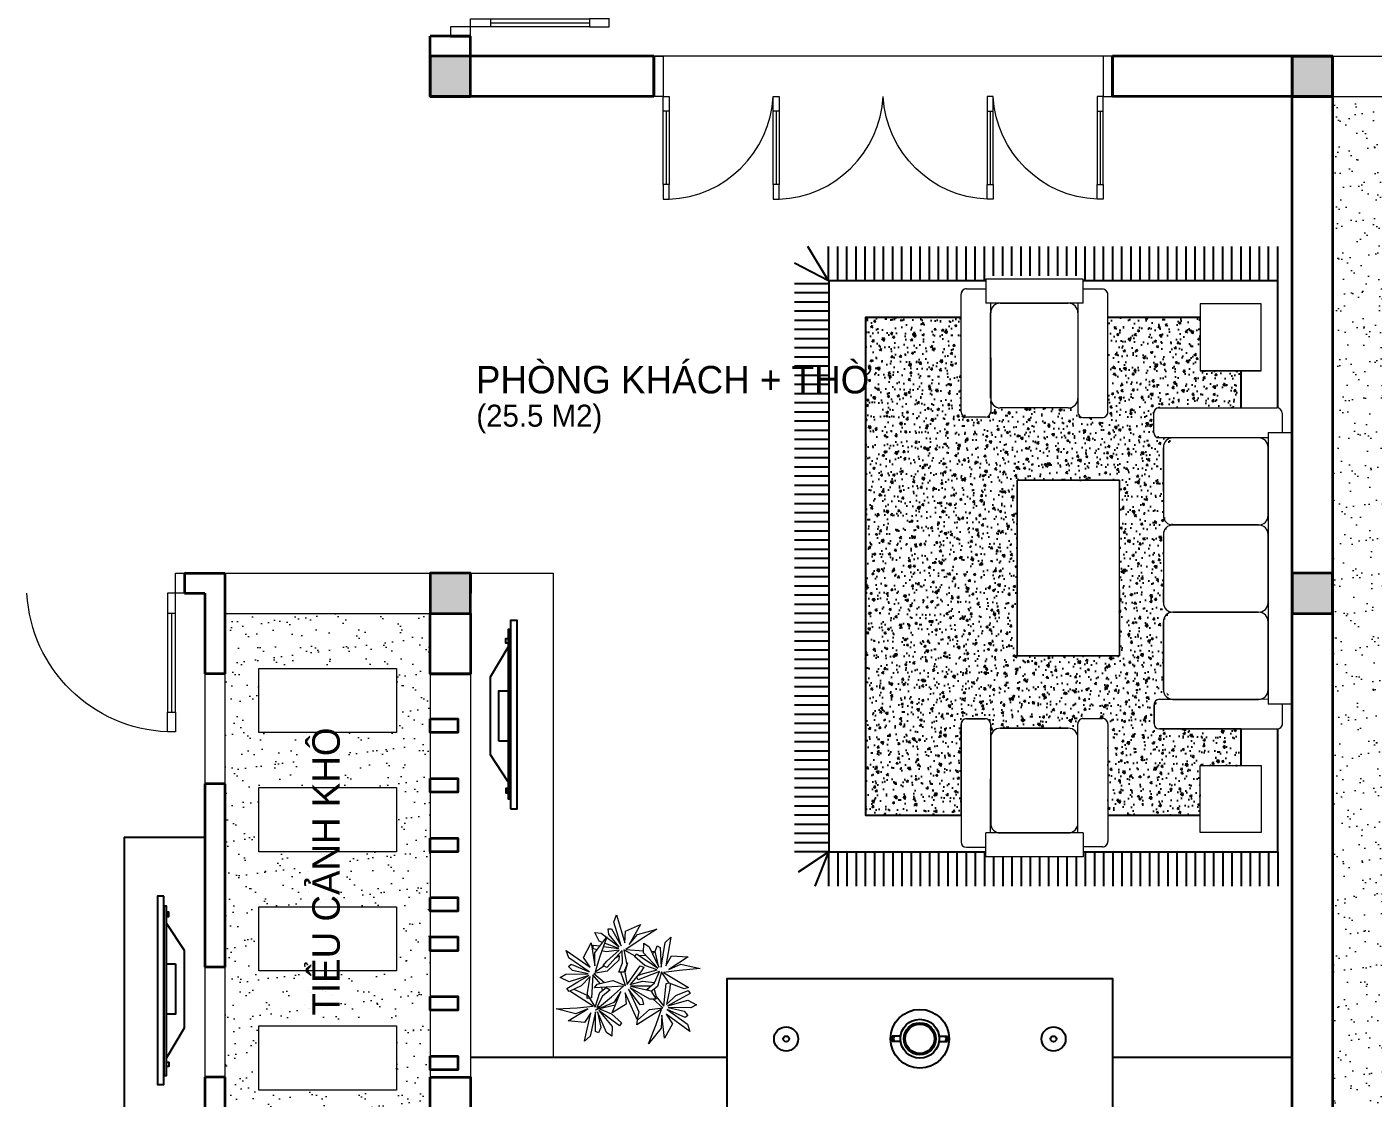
# Model space of a CAD drawing. Header units: millimetres. Extents: x -529782 to -142003, y -492574 to -273331.
# Drawn here: x -434588 to -427246, y -291891 to -286048 of the extents above; entities that cross this region are included whole.
import ezdxf

# ---------------------------------------------------------------- set-up
doc = ezdxf.new("R2010")
doc.units = ezdxf.units.MM
doc.header["$LTSCALE"] = 500
doc.header["$MEASUREMENT"] = 0
doc.layers.get('0').update_dxf_attribs({"linetype": 'CONTINUOUS', "lineweight": 13})
for name, color, linetype, lineweight in [('1.cat 30', 30, 'CONTINUOUS', 35), ('1.cot', 2, 'CONTINUOUS', 35), ('4.dim 08', 8, 'CONTINUOUS', 13), ('9.text \xad white', 7, 'CONTINUOUS', 15), ('CA.dim 08', 251, 'CONTINUOUS', 13), ('CA.thay 145', 145, 'CONTINUOUS', 18), ('garden1', 88, 'CONTINUOUS', 9), ('noithat', 15, 'CONTINUOUS', 9)]:
    doc.layers.add(name, color=color, linetype=linetype, lineweight=lineweight)
doc.layers.add('NTHT', color=5, linetype='CONTINUOUS')
doc.layers.add('THAY', color=7, linetype='CONTINUOUS')
doc.styles.add('CA.JSC1', font='')
doc.styles.get('CA.JSC1').set_extended_font_data('.VnAvantH')
pattern_1 = [(140, (419819.63, -1261942.78), (9.41282, 107.5890274), [11.25, -123.75]), (85, (419819.63, -1261942.78), (-112.82882, -20.8127), [9, -99]), (190.4514, (419820.42, -1261933.81), (-103.415931, 86.776407), [9.5610285, -105.171317]), (136.1842, (419789.63, -1261942.78), (24.827852, 160.086157), [16.875, -185.625]), (186.6356, (419791.7, -1261929.44), (-146.11768, 140.199406), [14.341543, -157.75695]), (81.1842, (419789.63, -1261942.78), (-146.11779, 140.199292), [13.5, -148.5]), (111, (419797.13, -1261927.78), (60.3928336, 89.536058), [11.25, -123.75]), (56, (419797.13, -1261927.78), (-108.772507, 36.4973), [9, -99]), (161.4514, (419802.16, -1261920.32), (-48.3795745, 126.033394), [9.5610285, -105.171317]), (127.5, (419819.63, -1261942.777), (-49.9340781, 1.8239783), [0, -97.8, 0, -100.5, 0, -99.375]), (97.5, (419819.63, -1261942.777), (-59.1617568, 39.4604306), [0, -57.3, 0, -95.55, 0, -37.875]), (57.5, (419819.63, -1261976.227), (3.3832308, 80.0733654), [0, -37.5, 0, -117, 0, -155.25]), (47.5, (419819.63, -1261991.23), (-15.0157473, 87.4779254), [0, -48.75, 0, -77.7, 0, -110.25])]

# ---------------------------------------------------------------- blocks, each defined once
blk = doc.blocks.new('A$C1A9D127A')
at = {"layer": 'noithat', "color": 135, "linetype": 'Continuous'}
for p, q in [((50, 110), (0, 110)), ((0, 110), (0, 0)), ((50, 0), (50, 110)), ((0, 0), (50, 0))]:
    blk.add_line(p, q, dxfattribs=at)
blk = doc.blocks.new('A$C2BDB356E')
at = {"layer": 'noithat', "color": 135, "linetype": 'Continuous'}
for p, q in [((0, 600), (0, 700)), ((0, 700), (40, 700)), ((40, 700), (40, 600)), ((40, 600), (0, 600)), ((0, 100), (0, 0)), ((40, 100), (0, 100)), ((40, 0), (40, 100)), ((0, 0), (40, 0))]:
    blk.add_line(p, q, dxfattribs=at)
at = {"layer": 'noithat', "color": 8, "linetype": 'Continuous'}
for p, q in [((0, 100), (0, 600)), ((20, 600), (20, 100)), ((40, 600), (40, 100))]:
    blk.add_line(p, q, dxfattribs=at)
at = {"layer": 'noithat', "color": 1, "linetype": 'Continuous'}
blk.add_arc((10.2, 740.3), 740.9, 272.30607, 356.88123, dxfattribs=at)
blk = doc.blocks.new('A$C7AD85E43')
at = {"layer": 'noithat'}
for p, q in [((1151.9, 3451), (1270.1, 3451)), ((1270.1, 3510.9), (1860.7, 3510.9)), ((1270.1, 3365.8), (1270.1, 3510.9)), ((1860.7, 3510.9), (1860.7, 3365.8)), ((1979.1, 3453), (1860.9, 3453)), ((188.3, 2955.2), (188.3, 3362.5)), ((188.3, 3362.5), (558.5, 3362.5)), ((558.5, 3362.5), (558.5, 2955.2)), ((1119.5, 2702.8), (1119.5, 3418.6)), ((1270.1, 3365.8), (1860.7, 3365.8)), ((1301.6, 3365.8), (1301.6, 2702.8)), ((1773.2, 3365.8), (1359.9, 3365.8)), ((1831.9, 3365.7), (1831.5, 2704.9)), ((2011.5, 2704.9), (2011.5, 3420.6)), ((1301.6, 3307.4), (1301.6, 2787.2)), ((1831.5, 2787.2), (1831.5, 3307.4)), ((558.5, 2955.2), (188.3, 2955.2)), ((57.9, 2701.2), (57.9, 2583)), ((806.1, 2733.6), (90.4, 2733.6)), ((838.5, 2584.8), (838.5, 2701.2)), ((1359.9, 2728.8), (1773.2, 2728.8)), ((1270.9, 2670.4), (1151.9, 2670.4)), ((1862.7, 2672.4), (1979.1, 2672.5)), ((0, 2582.8), (145.1, 2582.8)), ((0, 932.4), (0, 2582.8)), ((145.1, 932.4), (145.1, 2582.8)), ((145.2, 2554), (806.1, 2553.6)), ((723.8, 2553.6), (203.5, 2553.6)), ((145.2, 2495.3), (145.2, 2082)), ((782.1, 2082), (782.1, 2495.3)), ((1671.3, 2288.8), (1049.1, 2288.8)), ((1049.1, 2288.8), (1049.1, 1222.1)), ((1671.3, 1222.1), (1671.3, 2288.8)), ((145.2, 1965.4), (145.2, 1552.1)), ((203.5, 2023.7), (723.8, 2023.7)), ((723.8, 2023.7), (203.5, 2023.7)), ((782.1, 1552.1), (782.1, 1965.4)), ((723.8, 1493.8), (203.5, 1493.8)), ((203.5, 1493.8), (723.8, 1493.8)), ((145.2, 1435.5), (145.2, 1022.2)), ((782.1, 1022.2), (782.1, 1435.5)), ((1049.1, 1222.1), (1671.3, 1222.1)), ((145.1, 932.4), (0, 932.4)), ((60, 814.1), (60, 932.4)), ((145.1, 963.9), (808.1, 963.9)), ((203.5, 963.9), (723.8, 963.9)), ((840.5, 933.2), (840.5, 814.1)), ((1270.9, 840.5), (1151.9, 840.5)), ((1862.7, 838.5), (1979.1, 838.5)), ((808.1, 781.7), (92.4, 781.7)), ((1119.5, 808.1), (1119.5, 92.4)), ((1301.6, 145.1), (1301.6, 808.1)), ((1359.9, 782.1), (1773.2, 782.1)), ((1831.9, 145.2), (1831.5, 806.1)), ((2011.5, 806.1), (2011.5, 90.4)), ((1301.6, 203.5), (1301.6, 723.8)), ((1831.5, 723.8), (1831.5, 203.5)), ((558.5, 555.7), (188.3, 555.7)), ((188.3, 555.7), (188.3, 148.4)), ((558.5, 148.4), (558.5, 555.7)), ((188.3, 148.4), (558.5, 148.4)), ((1270.1, 145.1), (1860.7, 145.1)), ((1270.1, 145.1), (1270.1, 0)), ((1773.2, 145.2), (1359.9, 145.2)), ((1860.7, 0), (1860.7, 145.1)), ((1151.9, 60), (1270.1, 60)), ((1270.1, 0), (1860.7, 0)), ((1979.1, 57.9), (1860.9, 57.9))]:
    blk.add_line(p, q, dxfattribs=at)
for centre, radius, start, end in [((1151.9, 3418.6), 32.4, 90, 180), ((1979.1, 3420.6), 32.4, 0, 90), ((1359.9, 3307.4), 58.3, 90, 180), ((1773.2, 3307.4), 58.3, 0, 90), ((1359.9, 2787.2), 58.3, 180, 270), ((1773.2, 2787.2), 58.3, 270, 0), ((90.4, 2701.2), 32.4, 90, 180), ((806.1, 2701.2), 32.4, 0, 90), ((1151.9, 2702.8), 32.4, 180, 270), ((1269.2, 2702.8), 32.4, 270, 0), ((1863.9, 2704.9), 32.4, 180, 270), ((1979.1, 2704.9), 32.4, 270, 0), ((203.5, 2495.3), 58.3, 90, 180), ((723.8, 2495.3), 58.3, 0, 90), ((806.1, 2586), 32.4, 270, 0), ((203.5, 2082), 58.3, 180, 270), ((723.8, 2082), 58.3, 270, 0), ((203.5, 1965.4), 58.3, 90, 180), ((723.8, 1965.4), 58.3, 0, 90), ((203.5, 1552.1), 58.3, 180, 270), ((203.5, 1435.5), 58.3, 90, 180), ((723.8, 1552.1), 58.3, 270, 0), ((723.8, 1435.5), 58.3, 0, 90), ((203.5, 1022.2), 58.3, 180, 270), ((723.8, 1022.2), 58.3, 270, 0), ((808.1, 931.5), 32.4, 0, 90), ((1151.9, 808.1), 32.4, 90, 180), ((1269.2, 808.1), 32.4, 0, 90), ((1863.9, 806.1), 32.4, 90, 180), ((1979.1, 806.1), 32.4, 0, 90), ((92.4, 814.1), 32.4, 180, 270), ((808.1, 814.1), 32.4, 270, 0), ((1359.9, 723.8), 58.3, 90, 180), ((1773.2, 723.8), 58.3, 0, 90), ((1359.9, 203.5), 58.3, 180, 270), ((1773.2, 203.5), 58.3, 270, 0), ((1151.9, 92.4), 32.4, 180, 270), ((1979.1, 90.4), 32.4, 270, 0)]:
    blk.add_arc(centre, radius, start, end, dxfattribs=at)
blk = doc.blocks.new('LON')
at = {"layer": 'garden1'}
for points in [[(23.2, 127.7), (19.1, 129.3), (13.5, 140.7), (21.7, 139.6), (44.9, 122), (31.4, 137.9), (30.7, 145.4), (35, 145.6), (47.5, 123.4), (37.9, 154.1), (41.1, 163.6), (52.1, 127.4), (53, 142.3), (72.5, 151.1), (57.7, 125), (68.4, 138.1), (93.4, 144.9), (70.6, 130.4), (53.5, 118.6), (76.4, 117.1)], [(20, 74.8), (10.6, 85.7), (8.8, 56.2), (3.6, 55.3), (3.9, 62.6), (7.4, 83.6), (-4.4, 71.5), (-20, 64.3), (-22.8, 68.1), (-8.6, 76.7), (5.6, 85.2), (-19.9, 76.9), (-31.3, 82.3), (-24.2, 86.6), (4.9, 87.2), (-15.5, 91.3), (-20.7, 96.7), (-17.5, 99.5), (6.1, 89.9), (-20.5, 108), (-23.9, 117.4), (7.2, 95.9), (-1.3, 108.1), (8.5, 127.1), (13.1, 97.4), (13.4, 114.3), (28.7, 135.2), (19.9, 109.6), (13.7, 89.8), (24.8, 97.4)], [(16.3, 118.3), (11.2, 119.5), (11.3, 124.3), (19.9, 123.2)], [(24.3, 122.6), (27.8, 122.1), (44.2, 120), (25.8, 126.8)], [(68.4, 84.7), (73.3, 86.6), (93.8, 92.3), (78, 97.9), (64.9, 109.1), (67.2, 113.2), (80.9, 103.9), (94.6, 94.5), (76.4, 114.2), (76.6, 126.9), (83.4, 122.2), (96, 96), (91.3, 116.2), (94.1, 123.2), (97.9, 121.4), (99, 96), (104.4, 127.7), (111.6, 134.7), (104.9, 97.5), (112.5, 110.3), (133.8, 109.2), (108.8, 92.8), (124.3, 99.6), (149.6, 94.2), (122.7, 91.7), (102.1, 89), (134.2, 69.7), (128.6, 67.6), (109.5, 75.3), (99.5, 89.9), (94.3, 70.9), (86.2, 64.3)], [(39.9, 107.7), (44.6, 111), (44.2, 105), (29.2, 90.8), (11.8, 87.8), (25.8, 76.1)], [(65.5, 110.2), (50.7, 118.2), (54.7, 98.9), (50.6, 89.3), (44.4, 89.2), (49.1, 101.4), (48.5, 117.4), (28.8, 95.3), (24.1, 97.9), (28.9, 103.4), (44.6, 117.7), (27.9, 115.5), (22.4, 116.8)], [(79.4, 111), (71.6, 110.3)], [(86.2, 116.4), (90.8, 116.1), (87.9, 112.9)], [(85.3, 71.1), (76.1, 71.1), (59.5, 71.1), (85.7, 65.2), (92.7, 54.6), (84.4, 54.6), (59.1, 69.1), (74.5, 55), (76.2, 47.7), (72, 47), (56.7, 67.4), (70.2, 38.2), (68.2, 28.3), (52.7, 62.8), (53.7, 47.9), (35.5, 36.7), (46.8, 64.4), (37.9, 50.1), (14, 40.1), (34.8, 57.5), (50.2, 71.3), (12.8, 69), (16.2, 73.9), (36.4, 78.4), (52.9, 72.1), (46.9, 89.3)], [(54.2, 101.5), (55.4, 101.6), (52.3, 89), (55, 73.2), (71.7, 97.6), (76.7, 95.7), (72.6, 89.6), (58.8, 73.4), (75.1, 77.7), (90.6, 76.1)], [(83.2, 65.7), (80.7, 67), (90.4, 75.7), (97.1, 90.2), (69.5, 79.5), (67.1, 83.1)], [(28.3, 70), (28.5, 69.2)], [(110.7, 74.8), (110.2, 68.2), (106, 47.4), (118.2, 59), (134, 65.7), (136.7, 61.8), (122.2, 53.8), (107.7, 45.7), (133.4, 53.2), (144.7, 47.3), (137.5, 43.3), (108.3, 43.7), (128.6, 38.9), (133.6, 33.3), (130.3, 30.6), (107, 41.1), (133, 22.1), (136, 12.5), (105.7, 35.1), (113.8, 22.6), (103.3, 4), (99.8, 33.8), (98.9, 16.9), (82.8, -3.4), (92.6, 21.8), (99.4, 41.4), (67.8, 21.3), (68.4, 27.3), (83.9, 40.9), (101.4, 43.4), (88.9, 54.6)], [(90.1, 67.5), (92.7, 57.9), (102.7, 45.4), (105.5, 74.8), (109.5, 75.4)], [(39.5, 46.6), (19.3, 41.8), (34.9, 35.6), (47.6, 23.9), (45.1, 19.9), (31.8, 29.7), (18.5, 39.6), (35.9, 19.3), (35.3, 6.5), (28.6, 11.5), (16.9, 38.2), (20.9, 17.8), (17.9, 10.9), (14.1, 12.8), (14, 38.2), (7.4, 6.7), (0, 0), (8, 36.9), (0, 24.4), (-21.3, 26.2), (4.3, 41.8), (-11.4, 35.6), (-36.6, 41.8), (-9.6, 43.4), (11.1, 45.3), (-18.9, 64.8)], [(-13.7, 67.2), (4.2, 59.2), (13.7, 44.3), (19.6, 63.1), (27.9, 69.5), (33.3, 66.6), (23.3, 58.3), (16.1, 44), (20.4, 45.5)], [(23.4, 66), (22.2, 69.6)], [(39, 51.9), (42.2, 53)]]:
    blk.add_lwpolyline(points, dxfattribs=at)
blk = doc.blocks.new('LCD')
blk.add_lwpolyline([(-293.9, -78.4), (-173.8, 0), (173.8, 0), (305.4, -78.4)])
for points in [[(-112.7, -37.4), (110.8, -37.4), (110.8, -78.4), (-112.7, -78.4)], [(-414.7, -89.6), (-414.7, -118.4), (424.3, -118.4), (424.3, -89.6)], [(-370.2, -89.6), (384.3, -89.6), (384.3, -78.4), (-370.2, -78.4)], [(-344.2, -78.4), (-324.2, -78.4), (-324.2, -67.9), (-344.2, -67.9)], [(344.2, -78.4), (324.2, -78.4), (324.2, -67.9), (344.2, -67.9)]]:
    blk.add_lwpolyline(points, close=True)

msp = doc.modelspace()

# ---------------------------------------------------------------- hatches: boundary and pattern name
at = {"layer": '1.cot'}
for points in [[(-432168.3, -286207.5), (-432388.3, -286207.5), (-432388.3, -286427.5), (-432168.3, -286427.5)], [(-427468.3, -286207.5), (-427688.3, -286207.5), (-427688.3, -286427.5), (-427468.3, -286427.5)], [(-432168.3, -289027.5), (-432388.3, -289027.5), (-432388.3, -289247.5), (-432168.3, -289247.5)], [(-427468.3, -289027.5), (-427688.3, -289027.5), (-427688.3, -289247.5), (-427468.3, -289247.5)]]:
    msp.add_hatch(color=256, dxfattribs=at).paths.add_polyline_path(points)
at = {"layer": 'CA.dim 08'}
h = msp.add_hatch(dxfattribs=at)
h.set_pattern_fill('AR-SAND', color=256, scale=75, style=0)
h.set_pattern_definition([(37.5, (-146123.59, 15368.82), (-4.724502, 144.511783), [0, -114, 0, -127.5, 0, -121.875]), (7.5, (-146123.6, 15368.82), (132.73325, 211.660955), [0, -61.5, 0, -102.75, 0, -39.375]), (327.5, (-146215.84, 15368.82), (233.56064, 0.42443), [0, -37.5, 0, -135, 0, -176.25]), (317.5, (-146215.84, 15368.82), (225.4595, 65.82567), [0, -18.75, 0, -88.5, 0, -101.25])])
h.paths.add_polyline_path([(-427468.3, -286427.5), (-427468.3, -292217.5), (-426578.3, -292217.5), (-426578.3, -286427.5)])
h = msp.add_hatch(dxfattribs=at)
h.set_pattern_fill('AR-SAND', color=256, scale=75, style=0)
h.set_pattern_definition([(37.5, (-145523.59, 30737.64), (-4.724502, 144.511783), [0, -114, 0, -127.5, 0, -121.875]), (7.5, (-145523.6, 30737.64), (132.73325, 211.660955), [0, -61.5, 0, -102.75, 0, -39.375]), (327.5, (-145615.84, 30737.64), (233.56064, 0.42443), [0, -37.5, 0, -135, 0, -176.25]), (317.5, (-145615.84, 30737.64), (225.4595, 65.82567), [0, -18.75, 0, -88.5, 0, -101.25])])
h.paths.add_polyline_path([(-433323.3, -291847.5), (-433323.3, -291497.5), (-432573.3, -291497.5), (-432573.3, -291847.5)])
h.paths.add_polyline_path([(-433323.3, -291197.5), (-433323.3, -290847.5), (-432573.3, -290847.5), (-432573.3, -291197.5)])
h.paths.add_polyline_path([(-432573.3, -290197.5), (-432573.3, -290547.5), (-433323.3, -290547.5), (-433323.3, -290197.5)])
h.paths.add_polyline_path([(-432573.3, -289547.5), (-432573.3, -289897.5), (-433323.3, -289897.5), (-433323.3, -289547.5)])
h.paths.add_polyline_path([(-433508.3, -292107.5), (-432388.3, -292107.5), (-432388.3, -289247.5), (-433508.3, -289247.5)])
at = {"layer": 'THAY', "ltscale": 0.3}
h = msp.add_hatch(dxfattribs=at)
h.set_pattern_fill('AR-CONC', color=251, scale=15, angle=90, style=0)
h.set_pattern_definition(pattern_1)
edge = h.paths.add_edge_path()
edge.add_ellipse((-428827.3, -288149.4), major_axis=(-20.6, -20.6), ratio=1, start_angle=-45, end_angle=44.99962, ccw=False)
edge.add_line((-428856.4, -288149.4), (-428856.4, -288073.8))
edge.add_ellipse((-428908.7, -288073.8), major_axis=(-37, -37), ratio=1, start_angle=45, end_angle=135, ccw=False)
edge.add_line((-428908.7, -288126.1), (-429279.6, -288126.1))
edge.add_ellipse((-429279.6, -288073.8), major_axis=(-37, -37), ratio=1, start_angle=-44.12106, end_angle=45, ccw=False)
edge.add_line((-429332, -288074.6), (-429331.9, -288147.6))
edge.add_ellipse((-429361, -288147.6), major_axis=(-20.6, -20.6), ratio=1, start_angle=45, end_angle=135, ccw=False)
edge.add_line((-429361.2, -288176.7), (-429464.4, -288176.7))
edge.add_ellipse((-429464.4, -288147.6), major_axis=(-20.6, 20.6), ratio=1, start_angle=45, end_angle=135, ccw=False)
edge.add_line((-429493.5, -288147.6), (-429493.5, -287632.3))
edge.add_line((-429493.5, -287632.3), (-430014.8, -287632.3))
edge.add_line((-430014.8, -287632.3), (-430014.8, -288581.5))
edge.add_line((-430014.8, -288581.5), (-429188.2, -288581.5))
edge.add_line((-429188.2, -288581.5), (-429188.2, -288521))
edge.add_line((-429188.2, -288521), (-428629.8, -288521))
edge.add_line((-428629.8, -288521), (-428629.8, -288581.5))
edge.add_line((-428629.8, -288581.5), (-428390.2, -288581.5))
edge.add_line((-428390.2, -288581.5), (-428390.2, -288341.6))
edge.add_ellipse((-428337.8, -288341.6), major_axis=(-37, 37), ratio=1, start_angle=315.15513, end_angle=405, ccw=False)
edge.add_line((-428338, -288289.2), (-428413.5, -288289.2))
edge.add_ellipse((-428413.5, -288260.2), major_axis=(-20.6, -20.6), ratio=1, start_angle=-44.99905, end_angle=45, ccw=False)
edge.add_ellipse((-428413.5, -288260.2), major_axis=(-20.6, -20.6), ratio=1, start_angle=-44.99906, end_angle=45, ccw=False)
edge.add_line((-428442.6, -288263.6), (-428442.6, -288260.2))
edge.add_ellipse((-428413.5, -288260.2), major_axis=(-20.6, -20.6), ratio=1, start_angle=-45, end_angle=-44.99905, ccw=False)
edge.add_line((-428442.6, -288260.2), (-428442.6, -288154.9))
edge.add_ellipse((-428413.5, -288154.9), major_axis=(-20.6, 20.6), ratio=1, start_angle=315, end_angle=405, ccw=False)
edge.add_line((-428413.5, -288125.8), (-427965.8, -288125.8))
edge.add_line((-427965.8, -288125.8), (-427965.8, -287922.9))
edge.add_line((-427965.8, -287922.9), (-428189.5, -287922.9))
edge.add_line((-428189.5, -287922.9), (-428189.5, -287632.3))
edge.add_line((-428189.5, -287632.3), (-428693, -287632.3))
edge.add_line((-428693, -287632.3), (-428693, -288149.4))
edge.add_ellipse((-428722, -288149.4), major_axis=(-20.6, 20.6), ratio=1, start_angle=135, end_angle=225, ccw=False)
edge.add_line((-428722, -288178.5), (-428827.3, -288178.5))
h = msp.add_hatch(dxfattribs=at)
h.set_pattern_fill('AR-CONC', color=251, scale=15, angle=90, style=0)
h.set_pattern_definition(pattern_1)
h.paths.add_polyline_path([(-430014.8, -288581.5), (-430014.8, -289116.5), (-429188.2, -289116.5), (-429188.2, -288581.5)])
h = msp.add_hatch(dxfattribs=at)
h.set_pattern_fill('AR-CONC', color=251, scale=15, angle=90, style=0)
h.set_pattern_definition(pattern_1)
edge = h.paths.add_edge_path()
edge.add_line((-428390.2, -288581.5), (-428629.8, -288581.5))
edge.add_line((-428629.8, -288581.5), (-428629.8, -289116.5))
edge.add_line((-428629.8, -289116.5), (-428390.2, -289116.5))
edge.add_line((-428390.2, -289116.5), (-428390.2, -288817.2))
edge.add_ellipse((-428337.8, -288817.2), major_axis=(-37, 37), ratio=1, start_angle=315, end_angle=405, ccw=False)
edge.add_ellipse((-428337.8, -288712.5), major_axis=(-37, -37), ratio=1, start_angle=-45, end_angle=45, ccw=False)
edge.add_line((-428390.2, -288712.5), (-428390.2, -288581.5))
h = msp.add_hatch(dxfattribs=at)
h.set_pattern_fill('AR-CONC', color=251, scale=15, angle=90, style=0)
h.set_pattern_definition(pattern_1)
edge = h.paths.add_edge_path()
edge.add_line((-430014.8, -290348.5), (-429493.5, -290348.5))
edge.add_line((-429493.5, -290348.5), (-429493.5, -289851.7))
edge.add_ellipse((-429464.4, -289851.7), major_axis=(-20.6, -20.6), ratio=1, start_angle=225, end_angle=315, ccw=False)
edge.add_line((-429464.4, -289822.6), (-429361.2, -289822.6))
edge.add_line((-429361.2, -289822.6), (-429361.1, -289822.6))
edge.add_ellipse((-429361, -289851.7), major_axis=(-20.6, -20.6), ratio=1, start_angle=135, end_angle=225, ccw=False)
edge.add_line((-429331.9, -289851.7), (-429332, -289919))
edge.add_ellipse((-429279.6, -289925.5), major_axis=(-37, 37), ratio=1, start_angle=315, end_angle=404.12106, ccw=False)
edge.add_line((-429279.6, -289873.2), (-428908.7, -289873.2))
edge.add_ellipse((-428908.7, -289925.5), major_axis=(-37, 37), ratio=1, start_angle=225, end_angle=315, ccw=False)
edge.add_line((-428856.4, -289919.4), (-428856.4, -289849.9))
edge.add_ellipse((-428827.3, -289849.9), major_axis=(-20.6, 20.6), ratio=1, start_angle=315, end_angle=405, ccw=False)
edge.add_line((-428832.5, -289820.8), (-428722, -289820.8))
edge.add_ellipse((-428722, -289849.9), major_axis=(-20.6, -20.6), ratio=1, start_angle=135, end_angle=225, ccw=False)
edge.add_line((-428693, -289849.9), (-428693, -290348.5))
edge.add_line((-428693, -290348.5), (-428189.5, -290348.5))
edge.add_line((-428189.5, -290348.5), (-428189.5, -290076.4))
edge.add_line((-428189.5, -290076.4), (-427965.8, -290076.4))
edge.add_line((-427965.8, -290076.4), (-427965.8, -289877.5))
edge.add_line((-427965.8, -289877.5), (-428411.7, -289877.5))
edge.add_ellipse((-428411.7, -289848.4), major_axis=(-20.6, -20.6), ratio=1, start_angle=-45, end_angle=45, ccw=False)
edge.add_line((-428440.8, -289848.4), (-428440.8, -289745.2))
edge.add_line((-428440.8, -289745.2), (-428440.8, -289745.1))
edge.add_ellipse((-428411.7, -289745), major_axis=(-20.6, -20.6), ratio=1, start_angle=225, end_angle=315, ccw=False)
edge.add_line((-428411.7, -289715.9), (-428344.4, -289716))
edge.add_ellipse((-428337.8, -289663.6), major_axis=(-37, -37), ratio=1, start_angle=-45, end_angle=44.12106, ccw=False)
edge.add_line((-428390.2, -289663.6), (-428390.2, -289292.7))
edge.add_ellipse((-428337.8, -289292.7), major_axis=(-37, 37), ratio=1, start_angle=315, end_angle=405, ccw=False)
edge.add_ellipse((-428337.8, -289188), major_axis=(-37, -37), ratio=1, start_angle=-45, end_angle=44.99704, ccw=False)
edge.add_line((-428390.2, -289188), (-428390.2, -289116.5))
edge.add_line((-428390.2, -289116.5), (-428629.8, -289116.5))
edge.add_line((-428629.8, -289116.5), (-428629.8, -289478.3))
edge.add_line((-428629.8, -289478.3), (-429188.2, -289478.3))
edge.add_line((-429188.2, -289478.3), (-429188.2, -289116.5))
edge.add_line((-429188.2, -289116.5), (-430014.8, -289116.5))
edge.add_line((-430014.8, -289116.5), (-430014.8, -290348.5))

# ---------------------------------------------------------------- linework, layer by layer
at = {"layer": '1.cat 30'}
for p, q in [((-432168.3, -286097.5), (-432388.3, -286097.5)), ((-432278.3, -286097.5), (-432168.3, -286097.5)), ((-431168.3, -286427.5), (-431168.3, -286207.5)), ((-431168.3, -286207.5), (-431168.3, -286427.5)), ((-428668.3, -286427.5), (-428668.3, -286207.5)), ((-428668.3, -286207.5), (-428668.3, -286427.5)), ((-427468.3, -286427.5), (-427468.3, -286207.5)), ((-433728.3, -289027.5), (-433508.3, -289027.5)), ((-433728.3, -289027.5), (-433728.3, -289137.5)), ((-433508.3, -289027.5), (-433508.3, -289577.5)), ((-432168.3, -289027.5), (-432168.3, -289137.5)), ((-433728.3, -289137.5), (-433618.3, -289137.5)), ((-433618.3, -289137.5), (-433618.3, -289577.5)), ((-433508.3, -289577.5), (-433618.3, -289577.5)), ((-432388.3, -289577.5), (-432168.3, -289577.5)), ((-433618.3, -290177.5), (-433618.3, -291177.5)), ((-433508.3, -290177.5), (-433618.3, -290177.5)), ((-433508.3, -290177.5), (-433508.3, -291177.5)), ((-433508.3, -291177.5), (-433618.3, -291177.5)), ((-433618.3, -291777.5), (-433618.3, -292107.5)), ((-433508.3, -291777.5), (-433618.3, -291777.5)), ((-433508.3, -291777.5), (-433508.3, -292107.5))]:
    msp.add_line(p, q, dxfattribs=at)
for points in [[(-432388.3, -292107.5), (-427688.3, -292107.5), (-427688.3, -286207.5), (-427468.3, -286207.5), (-427468.3, -292327.5), (-437588.3, -292327.5), (-437588.3, -282527.5), (-436478.3, -282527.5), (-436478.3, -282527.5), (-435423.3, -282527.5)], [(-431168.3, -286427.5), (-432388.3, -286427.5), (-432388.3, -286097.5)], [(-431168.3, -286207.5), (-432168.3, -286207.5), (-432168.3, -286097.5)], [(-427468.3, -286207.5), (-428668.3, -286207.5)], [(-427468.3, -286427.5), (-428668.3, -286427.5)]]:
    msp.add_lwpolyline(points, dxfattribs=at)
for points in [[(-432388.3, -289247.5), (-432168.3, -289247.5), (-432168.3, -289577.5), (-432388.3, -289577.5)], [(-432388.3, -289822.5), (-432238.3, -289822.5), (-432238.3, -289897.5), (-432388.3, -289897.5)], [(-432388.3, -290147.5), (-432238.3, -290147.5), (-432238.3, -290222.5), (-432388.3, -290222.5)], [(-432388.3, -290472.5), (-432238.3, -290472.5), (-432238.3, -290547.5), (-432388.3, -290547.5)], [(-432388.3, -290797.5), (-432238.3, -290797.5), (-432238.3, -290872.5), (-432388.3, -290872.5)], [(-432388.3, -291012.5), (-432238.3, -291012.5), (-432238.3, -291087.5), (-432388.3, -291087.5)], [(-432388.3, -291337.5), (-432238.3, -291337.5), (-432238.3, -291412.5), (-432388.3, -291412.5)], [(-432388.3, -291662.5), (-432238.3, -291662.5), (-432238.3, -291737.5), (-432388.3, -291737.5)], [(-432388.3, -291777.5), (-432168.3, -291777.5), (-432168.3, -292107.5), (-432388.3, -292107.5)]]:
    msp.add_lwpolyline(points, close=True, dxfattribs=at)
at = {"layer": '1.cot'}
for points in [[(-432388.3, -286427.5), (-432168.3, -286427.5), (-432168.3, -286207.5), (-432388.3, -286207.5)], [(-427688.3, -286427.5), (-427468.3, -286427.5), (-427468.3, -286207.5), (-427688.3, -286207.5)], [(-432388.3, -289247.5), (-432168.3, -289247.5), (-432168.3, -289027.5), (-432388.3, -289027.5)], [(-427688.3, -289247.5), (-427468.3, -289247.5), (-427468.3, -289027.5), (-427688.3, -289027.5)]]:
    msp.add_lwpolyline(points, close=True, dxfattribs=at)
at = {"layer": '4.dim 08'}
for p, q in [((-432168.3, -286207.5), (-432168.3, -286097.5)), ((-432168.3, -286207.5), (-431168.3, -286207.5)), ((-428668.3, -286207.5), (-427468.3, -286207.5)), ((-427688.3, -286207.5), (-427468.3, -286207.5)), ((-433508.3, -289027.5), (-432278.3, -289027.5)), ((-432168.3, -289027.5), (-431718.3, -289027.5)), ((-431718.3, -289027.5), (-431718.3, -291667.5)), ((-427468.3, -292327.5), (-427468.3, -289027.5)), ((-433508.3, -289247.5), (-432388.3, -289247.5)), ((-433618.3, -289577.5), (-433618.3, -290177.5)), ((-433508.3, -289577.5), (-433508.3, -290177.5)), ((-432388.3, -289577.5), (-432388.3, -291777.5)), ((-432168.3, -289577.5), (-432168.3, -291777.5)), ((-433618.3, -291177.5), (-433618.3, -291777.5)), ((-433508.3, -291177.5), (-433508.3, -291777.5))]:
    msp.add_line(p, q, dxfattribs=at)
for points in [[(-432168.3, -286207.5), (-431168.3, -286207.5)], [(-428668.3, -286207.5), (-427468.3, -286207.5)], [(-427688.3, -286207.5), (-427468.3, -286207.5)]]:
    msp.add_lwpolyline(points, dxfattribs=at)
for points in [[(-433323.3, -289547.5), (-432573.3, -289547.5), (-432573.3, -289897.5), (-433323.3, -289897.5)], [(-433323.3, -290197.5), (-432573.3, -290197.5), (-432573.3, -290547.5), (-433323.3, -290547.5)], [(-433323.3, -290847.5), (-432573.3, -290847.5), (-432573.3, -291197.5), (-433323.3, -291197.5)], [(-433323.3, -291497.5), (-432573.3, -291497.5), (-432573.3, -291847.5), (-433323.3, -291847.5)]]:
    msp.add_lwpolyline(points, close=True, dxfattribs=at)
at = {"layer": 'CA.dim 08'}
for p, q in [((-428668.3, -286207.5), (-431168.3, -286207.5)), ((-427688.3, -286207.5), (-427468.3, -286207.5)), ((-427468.3, -286207.5), (-426468.3, -286207.5)), ((-427468.3, -286427.5), (-427688.3, -286427.5)), ((-427468.3, -286427.5), (-426468.3, -286427.5))]:
    msp.add_line(p, q, dxfattribs=at)
at = {"layer": 'CA.thay 145'}
for points in [[(-431118.3, -286427.5), (-431168.3, -286427.5), (-431168.3, -286207.5), (-431118.3, -286207.5)], [(-428718.3, -286427.5), (-428668.3, -286427.5), (-428668.3, -286207.5), (-428718.3, -286207.5)]]:
    msp.add_lwpolyline(points, close=True, dxfattribs=at)
at = {"layer": 'noithat'}
for p, q in [((-429358.1, -287424.2), (-429358.1, -287554.5)), ((-428828.1, -287424.2), (-429358.1, -287424.2)), ((-428828.1, -287554.5), (-428828.1, -287424.2)), ((-429493.5, -288147.6), (-429493.5, -287505.3)), ((-429464.4, -287476.2), (-429358.3, -287476.2)), ((-428722, -287478.1), (-428828.1, -287478.1)), ((-428693, -288149.4), (-428693, -287507.1)), ((-428828.1, -287554.5), (-429358.1, -287554.5)), ((-429332.3, -287554.6), (-429331.9, -288147.6)), ((-429279.6, -287554.5), (-428908.7, -287554.5)), ((-428856.4, -287554.5), (-428856.4, -288149.4)), ((-428189.5, -287557.4), (-428189.5, -287922.9)), ((-427857.2, -287557.4), (-428189.5, -287557.4)), ((-427857.2, -287922.9), (-427857.2, -287557.4)), ((-429332, -288073.8), (-429332, -287606.9)), ((-428856.4, -287606.9), (-428856.4, -288073.8)), ((-428189.5, -287922.9), (-427857.2, -287922.9)), ((-428908.7, -288126.1), (-429279.6, -288126.1)), ((-428442.6, -288261.7), (-428442.6, -288154.9)), ((-428413.5, -288125.8), (-427771.2, -288125.8)), ((-427742.1, -288154.9), (-427742.1, -288261)), ((-429359.9, -288176.7), (-429464.4, -288176.7)), ((-428828.8, -288178.5), (-428722, -288178.5)), ((-427818.5, -288289.2), (-428413.5, -288289.2)), ((-427870.9, -288289.2), (-428337.8, -288289.2)), ((-427818.5, -288261), (-427818.5, -289742.1)), ((-427818.5, -288261), (-427688.3, -288261)), ((-427688.3, -288261), (-427688.3, -289742.1)), ((-428390.2, -288341.6), (-428390.2, -288712.5)), ((-427818.6, -288712.5), (-427818.6, -288341.6)), ((-429188.2, -288521), (-429188.2, -289478.3)), ((-428629.8, -288521), (-429188.2, -288521)), ((-428629.8, -289478.3), (-428629.8, -288521)), ((-428390.2, -288817.2), (-428390.2, -289188)), ((-427870.9, -288764.8), (-428337.8, -288764.8)), ((-428337.8, -288764.8), (-427870.9, -288764.8)), ((-428337.8, -289240.4), (-427870.9, -289240.4)), ((-427870.9, -289240.4), (-428337.8, -289240.4)), ((-428390.2, -289292.7), (-428390.2, -289663.6)), ((-427818.6, -289663.6), (-427818.6, -289292.7)), ((-429188.2, -289478.3), (-428629.8, -289478.3)), ((-428440.8, -289743.9), (-428440.8, -289848.4)), ((-427818.6, -289716.3), (-428411.7, -289715.9)), ((-428337.8, -289716), (-427870.9, -289716)), ((-427688.3, -289742.1), (-427818.5, -289742.1)), ((-427740.3, -289848.4), (-427740.3, -289742.3)), ((-429493.5, -289851.7), (-429493.5, -290494)), ((-429359.9, -289822.6), (-429464.4, -289822.6)), ((-429332.3, -290444.7), (-429331.9, -289851.7)), ((-428856.4, -290444.8), (-428856.4, -289849.9)), ((-428828.8, -289820.8), (-428722, -289820.8)), ((-428693, -289849.9), (-428693, -290492.2)), ((-429332, -289925.5), (-429332, -290392.4)), ((-428908.7, -289873.2), (-429279.6, -289873.2)), ((-428856.4, -290392.4), (-428856.4, -289925.5)), ((-428411.7, -289877.5), (-427769.4, -289877.5)), ((-428189.5, -290076.4), (-427857.2, -290076.4)), ((-428189.5, -290441.9), (-428189.5, -290076.4)), ((-427857.2, -290076.4), (-427857.2, -290441.9)), ((-429358.1, -290575.1), (-429358.1, -290444.8)), ((-428828.1, -290444.8), (-429358.1, -290444.8)), ((-429279.6, -290444.8), (-428908.7, -290444.8)), ((-428828.1, -290444.8), (-428828.1, -290575.1)), ((-427857.2, -290441.9), (-428189.5, -290441.9)), ((-428722, -290521.3), (-428828.1, -290521.3)), ((-429464.4, -290523.1), (-429358.3, -290523.1)), ((-428828.1, -290575.1), (-429358.1, -290575.1))]:
    msp.add_line(p, q, dxfattribs=at)
for centre, major_axis, start_param, end_param in [((-429464.4, -287505.3), (-20.6, -20.6), 3.926991, 5.497787), ((-429464.4, -287505.3), (-20.6, -20.6), 3.926991, 5.497787), ((-428722, -287507.1), (-20.6, -20.6), 2.356194, 3.926991), ((-428722, -287507.1), (-20.6, -20.6), 2.356194, 3.926991), ((-429279.6, -287606.9), (-37, 37), 5.497787, 7.068583), ((-429279.6, -287606.9), (-37, 37), 5.497787, 7.068583), ((-428908.7, -287606.9), (-37, 37), 3.926991, 5.497787), ((-428908.7, -287606.9), (-37, 37), 3.926991, 5.497787), ((-429279.6, -288073.8), (-37, -37), -0.785398, -0.770058), ((-429279.6, -288073.8), (-37, -37), -0.785398, 0.785398), ((-429279.6, -288073.8), (-37, -37), -0.770058, 0.785398), ((-428908.7, -288073.8), (-37, -37), 0.785398, 2.356194), ((-428908.7, -288073.8), (-37, -37), 0.785398, 2.356194), ((-429464.4, -288147.6), (-20.6, 20.6), 0.785398, 2.356194), ((-429464.4, -288147.6), (-20.6, 20.6), 0.785398, 2.356194), ((-429361, -288147.6), (-20.6, -20.6), 0.785398, 2.356194), ((-429361, -288147.6), (-20.6, -20.6), 0.785398, 2.356194), ((-428827.3, -288149.4), (-20.6, -20.6), -0.785398, 0.785392), ((-428827.3, -288149.4), (-20.6, -20.6), -0.785398, 0.785398), ((-428722, -288149.4), (-20.6, 20.6), 2.356194, 3.926991), ((-428722, -288149.4), (-20.6, 20.6), 2.356194, 3.926991), ((-428413.5, -288154.9), (-20.6, 20.6), 5.497787, 7.068583), ((-428413.5, -288154.9), (-20.6, 20.6), 5.497787, 7.068583), ((-427771.2, -288154.9), (-20.6, 20.6), 3.926991, 5.497787), ((-427771.2, -288154.9), (-20.6, 20.6), 3.926991, 5.497787), ((-428827.3, -288149.4), (-20.6, -20.6), 0.785392, 0.785398), ((-428413.5, -288260.2), (-20.6, -20.6), -0.785382, 0.785398), ((-428413.5, -288260.2), (-20.6, -20.6), -0.785398, -0.785382), ((-428413.5, -288260.2), (-20.6, -20.6), -0.785398, 0.785398), ((-428337.8, -288341.6), (-37, 37), 5.500495, 7.068583), ((-428337.8, -288341.6), (-37, 37), 5.497787, 7.068583), ((-428337.8, -288341.6), (-37, 37), 5.497787, 5.500495), ((-427870.9, -288341.6), (-37, 37), 5.49508, 5.497787), ((-427870.9, -288341.6), (-37, 37), 3.926991, 5.497787), ((-427870.9, -288341.6), (-37, 37), 3.926991, 5.49508), ((-428337.8, -288712.5), (-37, -37), -0.785398, 0.785398), ((-428337.8, -288712.5), (-37, -37), -0.785398, 0.785398), ((-428337.8, -288817.2), (-37, 37), 5.497787, 7.068583), ((-428337.8, -288817.2), (-37, 37), 5.497787, 7.068583), ((-428337.8, -289188), (-37, -37), -0.785398, 0.785347), ((-428337.8, -289188), (-37, -37), -0.785398, 0.785398), ((-428337.8, -289292.7), (-37, 37), 5.497787, 7.068583), ((-428337.8, -289292.7), (-37, 37), 5.497787, 7.068583), ((-428337.8, -289188), (-37, -37), 0.785347, 0.785398), ((-428337.8, -289663.6), (-37, -37), -0.785398, 0.770058), ((-428337.8, -289663.6), (-37, -37), -0.785398, 0.785398), ((-427870.9, -289663.6), (-37, -37), 0.785398, 2.356194), ((-427870.9, -289663.6), (-37, -37), 0.785398, 2.356194), ((-428411.7, -289745), (-20.6, -20.6), 3.926991, 5.497787), ((-428411.7, -289745), (-20.6, -20.6), 3.926991, 5.497787), ((-428337.8, -289663.6), (-37, -37), 0.770058, 0.785398), ((-429464.4, -289851.7), (-20.6, -20.6), 3.926991, 5.497787), ((-429464.4, -289851.7), (-20.6, -20.6), 3.926991, 5.497787), ((-429361, -289851.7), (-20.6, -20.6), 2.356194, 3.926991), ((-429361, -289851.7), (-20.6, -20.6), 2.356194, 3.926991), ((-428827.3, -289849.9), (-20.6, 20.6), 5.497787, 7.068583), ((-428827.3, -289849.9), (-20.6, 20.6), 5.497787, 7.068583), ((-428722, -289849.9), (-20.6, -20.6), 2.356194, 3.926991), ((-428722, -289849.9), (-20.6, -20.6), 2.356194, 3.926991), ((-428411.7, -289848.4), (-20.6, -20.6), -0.785398, 0.785398), ((-428411.7, -289848.4), (-20.6, -20.6), -0.785398, 0.785398), ((-427769.4, -289848.4), (-20.6, 20.6), 2.356194, 3.926991), ((-427769.4, -289848.4), (-20.6, 20.6), 2.356194, 3.926991), ((-429279.6, -289925.5), (-37, 37), 5.497787, 7.053243), ((-429279.6, -289925.5), (-37, 37), 5.497787, 7.068583), ((-429279.6, -289925.5), (-37, 37), 7.053243, 7.068583), ((-428908.7, -289925.5), (-37, 37), 3.926991, 5.497787), ((-428908.7, -289925.5), (-37, 37), 3.926991, 5.497787), ((-429279.6, -290392.4), (-37, -37), -0.785398, 0.785398), ((-429279.6, -290392.4), (-37, -37), -0.785398, 0.785398), ((-428908.7, -290392.4), (-37, 37), 2.356194, 3.926991), ((-428908.7, -290392.4), (-37, 37), 2.356194, 3.926991), ((-429464.4, -290494), (-20.6, 20.6), 0.785398, 2.356194), ((-429464.4, -290494), (-20.6, 20.6), 0.785398, 2.356194), ((-428722, -290492.2), (-20.6, 20.6), 2.356194, 3.926991), ((-428722, -290492.2), (-20.6, 20.6), 2.356194, 3.926991)]:
    msp.add_ellipse(centre, major_axis=major_axis, ratio=1, start_param=start_param, end_param=end_param, dxfattribs=at)
at = {"layer": 'NTHT'}
for p, q in [((-434058.3, -290467.5), (-434058.3, -292107.5)), ((-434058.3, -290467.5), (-433618.3, -290467.5)), ((-429823.1, -291552.8), (-429868.9, -291552.8)), ((-429823.1, -291582.3), (-429868.9, -291582.3)), ((-429613.5, -291552.8), (-429567.6, -291552.8)), ((-429613.5, -291582.3), (-429567.6, -291582.3)), ((-432168.3, -291667.5), (-430768.3, -291667.5)), ((-428668.3, -291667.5), (-427688.3, -291667.5))]:
    msp.add_line(p, q, dxfattribs=at)
msp.add_lwpolyline([(-430768.3, -292107.5), (-430768.3, -291239.5), (-428668.3, -291239.5), (-428668.3, -292107.5)], dxfattribs=at)
for centre, radius in [((-429718.3, -291567.5), 160), ((-429718.3, -291567.5), 105.8), ((-430447.6, -291568.7), 65.9), ((-429718.3, -291567.5), 87.4), ((-429718.3, -291567.5), 80), ((-428989, -291568.7), 65.9), ((-430447.6, -291568.7), 15.9), ((-428989, -291568.7), 15.9)]:
    msp.add_circle(centre, radius, dxfattribs=at)
for radius, start, end in [(151.4, 174.40126, 185.59874), (142.8, 174.06223, 185.93777), (142.8, 354.06223, 5.93777), (151.4, 354.40126, 5.59874)]:
    msp.add_arc((-429718.3, -291567.5), radius, start, end, dxfattribs=at)
at = {"layer": 'THAY', "color": 251, "ltscale": 0.3}
for p, q in [((-430215.8, -287432.3), (-430329.1, -287244.7)), ((-430215.8, -287432.3), (-430215.8, -287244.7)), ((-430165.8, -287432.3), (-430165.8, -287244.7)), ((-430115.8, -287432.3), (-430115.8, -287244.7)), ((-430065.8, -287432.3), (-430065.8, -287244.7)), ((-430015.8, -287432.3), (-430015.8, -287244.7)), ((-429965.8, -287432.3), (-429965.8, -287244.7)), ((-429915.8, -287432.3), (-429915.8, -287244.7)), ((-429865.8, -287432.3), (-429865.8, -287244.7)), ((-429815.8, -287432.3), (-429815.8, -287244.7)), ((-429765.8, -287432.3), (-429765.8, -287244.7)), ((-429715.8, -287432.3), (-429715.8, -287244.7)), ((-429665.8, -287432.3), (-429665.8, -287244.7)), ((-429615.8, -287432.3), (-429615.8, -287244.7)), ((-429565.8, -287432.3), (-429565.8, -287244.7)), ((-429515.8, -287432.3), (-429515.8, -287244.7)), ((-429465.8, -287432.3), (-429465.8, -287244.7)), ((-429415.8, -287432.3), (-429415.8, -287244.7)), ((-429365.8, -287432.3), (-429365.8, -287244.7)), ((-429315.8, -287405.7), (-429315.8, -287244.7)), ((-429265.8, -287405.7), (-429265.8, -287244.7)), ((-429215.8, -287405.7), (-429215.8, -287244.7)), ((-429165.8, -287405.7), (-429165.8, -287244.7)), ((-429115.8, -287405.7), (-429115.8, -287244.7)), ((-429065.8, -287405.7), (-429065.8, -287244.7)), ((-429015.8, -287405.7), (-429015.8, -287244.7)), ((-428965.8, -287405.7), (-428965.8, -287244.7)), ((-428915.8, -287405.7), (-428915.8, -287244.7)), ((-428865.8, -287405.7), (-428865.8, -287244.7)), ((-428815.8, -287432.3), (-428815.8, -287244.7)), ((-428765.8, -287432.3), (-428765.8, -287244.7)), ((-428715.8, -287432.3), (-428715.8, -287244.7)), ((-428665.8, -287432.3), (-428665.8, -287244.7)), ((-428615.8, -287432.3), (-428615.8, -287244.7)), ((-428565.8, -287432.3), (-428565.8, -287244.7)), ((-428515.8, -287432.3), (-428515.8, -287244.7)), ((-428465.8, -287432.3), (-428465.8, -287244.7)), ((-428415.8, -287432.3), (-428415.8, -287244.7)), ((-428365.8, -287432.3), (-428365.8, -287244.7)), ((-428315.8, -287432.3), (-428315.8, -287244.7)), ((-428265.8, -287432.3), (-428265.8, -287244.7)), ((-428215.8, -287432.3), (-428215.8, -287244.7)), ((-428165.8, -287432.3), (-428165.8, -287244.7)), ((-428115.8, -287432.3), (-428115.8, -287244.7)), ((-428065.8, -287432.3), (-428065.8, -287244.7)), ((-428015.8, -287432.3), (-428015.8, -287244.7)), ((-427965.8, -287432.3), (-427965.8, -287244.7)), ((-427915.8, -287432.3), (-427915.8, -287244.7)), ((-427865.8, -287432.3), (-427865.8, -287244.7)), ((-427815.8, -287432.3), (-427815.8, -287244.7)), ((-427765.8, -287432.3), (-427765.8, -287244.7)), ((-430215.8, -287432.3), (-430402.4, -287337.3)), ((-430214.8, -287448.5), (-430402.4, -287448.5)), ((-430214.8, -287498.5), (-430402.4, -287498.5)), ((-430214.8, -287548.5), (-430402.4, -287548.5)), ((-430214.8, -287598.5), (-430402.4, -287598.5)), ((-430214.8, -287648.5), (-430402.4, -287648.5)), ((-430214.8, -287698.5), (-430402.4, -287698.5)), ((-430214.8, -287748.5), (-430402.4, -287748.5)), ((-430214.8, -287798.5), (-430402.4, -287798.5)), ((-430214.8, -287848.5), (-430402.4, -287848.5)), ((-430214.8, -287898.5), (-430402.4, -287898.5)), ((-430214.8, -287948.5), (-430402.4, -287948.5)), ((-430214.8, -287998.5), (-430402.4, -287998.5)), ((-430214.8, -287998.5), (-430402.4, -287998.5)), ((-430214.8, -288048.5), (-430402.4, -288048.5)), ((-430214.8, -288098.5), (-430402.4, -288098.5)), ((-430214.8, -288148.5), (-430402.4, -288148.5)), ((-430214.8, -288198.5), (-430402.4, -288198.5)), ((-430214.8, -288248.5), (-430402.4, -288248.5)), ((-430214.8, -288298.5), (-430402.4, -288298.5)), ((-430214.8, -288348.5), (-430402.4, -288348.5)), ((-430214.8, -288398.5), (-430402.4, -288398.5)), ((-430214.8, -288448.5), (-430402.4, -288448.5)), ((-430214.8, -288498.5), (-430402.4, -288498.5)), ((-430214.8, -288548.5), (-430402.4, -288548.5)), ((-430214.8, -288598.5), (-430402.4, -288598.5)), ((-430214.8, -288648.5), (-430402.4, -288648.5)), ((-430214.8, -288698.5), (-430402.4, -288698.5)), ((-430214.8, -288748.5), (-430402.4, -288748.5)), ((-430214.8, -288798.5), (-430402.4, -288798.5)), ((-430214.8, -288848.5), (-430402.4, -288848.5)), ((-430214.8, -288848.5), (-430402.4, -288848.5)), ((-430214.8, -288898.5), (-430402.4, -288898.5)), ((-430214.8, -288948.5), (-430402.4, -288948.5)), ((-430214.8, -288998.5), (-430402.4, -288998.5)), ((-430214.8, -289048.5), (-430402.4, -289048.5)), ((-430214.8, -289098.5), (-430402.4, -289098.5)), ((-430214.8, -289148.5), (-430402.4, -289148.5)), ((-430214.8, -289198.5), (-430402.4, -289198.5)), ((-430214.8, -289248.5), (-430402.4, -289248.5)), ((-430214.8, -289298.5), (-430402.4, -289298.5)), ((-430214.8, -289348.5), (-430402.4, -289348.5)), ((-430214.8, -289398.5), (-430402.4, -289398.5)), ((-430214.8, -289448.5), (-430402.4, -289448.5)), ((-430214.8, -289498.5), (-430402.4, -289498.5)), ((-430214.8, -289548.5), (-430402.4, -289548.5)), ((-430214.8, -289598.5), (-430402.4, -289598.5)), ((-430214.8, -289648.5), (-430402.4, -289648.5)), ((-430214.8, -289698.5), (-430402.4, -289698.5)), ((-430214.8, -289698.5), (-430402.4, -289698.5)), ((-430214.8, -289748.5), (-430402.4, -289748.5)), ((-430214.8, -289798.5), (-430402.4, -289798.5)), ((-430214.8, -289848.5), (-430402.4, -289848.5)), ((-430214.8, -289898.5), (-430402.4, -289898.5)), ((-430214.8, -289948.5), (-430402.4, -289948.5)), ((-430214.8, -289998.5), (-430402.4, -289998.5)), ((-430214.8, -290048.5), (-430402.4, -290048.5)), ((-430214.8, -290098.5), (-430402.4, -290098.5)), ((-430214.8, -290148.5), (-430402.4, -290148.5)), ((-430214.8, -290198.5), (-430402.4, -290198.5)), ((-430214.8, -290248.5), (-430402.4, -290248.5)), ((-430214.8, -290298.5), (-430402.4, -290298.5)), ((-430214.8, -290348.5), (-430402.4, -290348.5)), ((-430214.8, -290398.5), (-430402.4, -290398.5)), ((-430214.8, -290448.5), (-430402.4, -290448.5)), ((-430214.8, -290498.5), (-430402.4, -290498.5)), ((-430214.8, -290548.5), (-430402.4, -290548.5)), ((-430214.8, -290548.5), (-430381.4, -290659.1)), ((-430215.8, -290548.5), (-430290.9, -290736.1)), ((-430215.8, -290548.5), (-430215.8, -290736.1)), ((-430165.8, -290548.5), (-430165.8, -290736.1)), ((-430115.8, -290548.5), (-430115.8, -290736.1)), ((-430065.8, -290548.5), (-430065.8, -290736.1)), ((-430015.8, -290548.5), (-430015.8, -290736.1)), ((-429965.8, -290548.5), (-429965.8, -290736.1)), ((-429915.8, -290548.5), (-429915.8, -290736.1)), ((-429865.8, -290548.5), (-429865.8, -290736.1)), ((-429815.8, -290548.5), (-429815.8, -290736.1)), ((-429765.8, -290548.5), (-429765.8, -290736.1)), ((-429715.8, -290548.5), (-429715.8, -290736.1)), ((-429665.8, -290548.5), (-429665.8, -290736.1)), ((-429615.8, -290548.5), (-429615.8, -290736.1)), ((-429565.8, -290548.5), (-429565.8, -290736.1)), ((-429515.8, -290548.5), (-429515.8, -290736.1)), ((-429465.8, -290548.5), (-429465.8, -290736.1)), ((-429415.8, -290548.5), (-429415.8, -290736.1)), ((-429365.8, -290548.5), (-429365.8, -290736.1)), ((-429315.8, -290575.1), (-429315.8, -290736.1)), ((-429265.8, -290575.1), (-429265.8, -290736.1)), ((-429215.8, -290575.1), (-429215.8, -290736.1)), ((-429165.8, -290575.1), (-429165.8, -290736.1)), ((-429115.8, -290575.1), (-429115.8, -290736.1)), ((-429065.8, -290575.1), (-429065.8, -290736.1)), ((-429015.8, -290575.1), (-429015.8, -290736.1)), ((-428965.8, -290575.1), (-428965.8, -290736.1)), ((-428915.8, -290575.1), (-428915.8, -290736.1)), ((-428865.8, -290575.1), (-428865.8, -290736.1)), ((-428815.8, -290548.5), (-428815.8, -290736.1)), ((-428765.8, -290548.5), (-428765.8, -290736.1)), ((-428715.8, -290548.5), (-428715.8, -290736.1)), ((-428665.8, -290548.5), (-428665.8, -290736.1)), ((-428615.8, -290548.5), (-428615.8, -290736.1)), ((-428565.8, -290548.5), (-428565.8, -290736.1)), ((-428515.8, -290548.5), (-428515.8, -290736.1)), ((-428465.8, -290548.5), (-428465.8, -290736.1)), ((-428415.8, -290548.5), (-428415.8, -290736.1)), ((-428365.8, -290548.5), (-428365.8, -290736.1)), ((-428315.8, -290548.5), (-428315.8, -290736.1)), ((-428265.8, -290548.5), (-428265.8, -290736.1)), ((-428215.8, -290548.5), (-428215.8, -290736.1)), ((-428165.8, -290548.5), (-428165.8, -290736.1)), ((-428115.8, -290548.5), (-428115.8, -290736.1)), ((-428065.8, -290548.5), (-428065.8, -290736.1)), ((-428015.8, -290548.5), (-428015.8, -290736.1)), ((-427965.8, -290548.5), (-427965.8, -290736.1)), ((-427915.8, -290548.5), (-427915.8, -290736.1)), ((-427865.8, -290548.5), (-427865.8, -290736.1)), ((-427815.8, -290548.5), (-427815.8, -290736.1)), ((-427765.8, -290548.5), (-427765.8, -290736.1))]:
    msp.add_line(p, q, dxfattribs=at)
at = {"layer": 'THAY', "color": 144, "lineweight": 0, "ltscale": 0.3}
for p, q in [((-430014.8, -287632.3), (-430014.8, -288581.5)), ((-429493.5, -287632.3), (-430014.8, -287632.3)), ((-429493.5, -288147.6), (-429493.5, -287632.3)), ((-428442.6, -288264.5), (-428442.6, -288260.2)), ((-428344, -288289.2), (-428413.5, -288289.2)), ((-428390.2, -288581.5), (-428390.2, -288341.6)), ((-429188.2, -288521), (-428629.8, -288521)), ((-429188.2, -288581.5), (-429188.2, -288521)), ((-428629.8, -288521), (-428629.8, -288581.5)), ((-430014.8, -288581.5), (-430014.8, -289116.5)), ((-429188.2, -289116.5), (-429188.2, -288581.5)), ((-430014.8, -289116.5), (-430014.8, -290348.5)), ((-429188.2, -289478.3), (-429188.2, -289116.5)), ((-428629.8, -289116.5), (-428629.8, -289478.3)), ((-428390.2, -289188), (-428390.2, -289116.5)), ((-428390.2, -289663.6), (-428390.2, -289292.7)), ((-428629.8, -289478.3), (-429188.2, -289478.3)), ((-428440.8, -289848.4), (-428440.8, -289745.2)), ((-428411.7, -289715.9), (-428338.6, -289716)), ((-429493.5, -290348.5), (-429493.5, -289851.7)), ((-429464.4, -289822.6), (-429361.2, -289822.6)), ((-429331.9, -289851.7), (-429332, -289924.7)), ((-428856.4, -289919.4), (-428856.4, -289849.9)), ((-428831.7, -289820.8), (-428722, -289820.8)), ((-428693, -289849.9), (-428693, -290348.5)), ((-429279.6, -289873.2), (-428908.7, -289873.2)), ((-427965.8, -289877.5), (-428411.7, -289877.5)), ((-427965.8, -290076.4), (-427965.8, -289877.5)), ((-428189.5, -290076.4), (-427965.8, -290076.4)), ((-428189.5, -290348.5), (-428189.5, -290076.4)), ((-430014.8, -290348.5), (-429493.5, -290348.5)), ((-428693, -290348.5), (-428189.5, -290348.5))]:
    msp.add_line(p, q, dxfattribs=at)
at = {"layer": 'THAY', "color": 144, "ltscale": 0.3}
for points in [[(-429358.1, -287432.3), (-430214.8, -287432.3), (-430214.8, -290548.5), (-429358.1, -290548.5)], [(-427765.8, -288125.8), (-427765.8, -287432.3), (-428828.1, -287432.3)], [(-429493.5, -287632.3), (-430014.8, -287632.3), (-430014.8, -290348.5), (-429493.5, -290348.5)], [(-428189.5, -287632.3), (-428693, -287632.3)], [(-427965.8, -288125.8), (-427965.8, -287922.9)], [(-428828.1, -290548.5), (-427765.8, -290548.5), (-427765.8, -289877.5)], [(-427965.8, -290076.4), (-427965.8, -289877.5)], [(-428693, -290348.5), (-428189.5, -290348.5)]]:
    msp.add_lwpolyline(points, dxfattribs=at)

# ---------------------------------------------------------------- block references
at = {"layer": 'garden1', "xscale": 4.21875, "yscale": 4.21875, "zscale": 4.21875}
msp.add_blockref('LON', (-431547, -291581.4), dxfattribs=at)
at = {"layer": 'noithat'}
for name, p, xscale, yscale, zscale, rotation in [('A$C2BDB356E', (-431412.3, -286047.5), 1.07999999995809, 1.07999999995809, 1.08, 90), ('A$C7AD85E43', (-427688.3, -287424.2), 0.8974358960986137, 0.8974358960986137, 0.8974358974358975, 180)]:
    msp.add_blockref(name, p, dxfattribs=dict(at, xscale=xscale, yscale=yscale, zscale=zscale, rotation=rotation))
at = {"layer": 'noithat', "rotation": 90}
msp.add_blockref('A$C1A9D127A', (-432168.3, -286097.5), dxfattribs=at)
at = {"layer": 'noithat'}
for p, xscale, yscale, zscale in [((-431118.3, -286987.5), 0.8000000000465661, 0.8000000000465661, 0.8), ((-430518.3, -286987.5), 0.8000000000465661, 0.8000000000465661, 0.8), ((-429318.3, -286987.5), -0.7999999999883585, 0.8000000000465661, 0.8), ((-428718.3, -286987.5), -0.7999999999883585, 0.8000000000465661, 0.8), ((-433778.3, -289893.5), -1.07999999995809, 1.07999999995809, 1.08)]:
    msp.add_blockref('A$C2BDB356E', p, dxfattribs=dict(at, xscale=xscale, yscale=yscale, zscale=zscale))
at = {"layer": 'noithat', "xscale": -1}
msp.add_blockref('A$C1A9D127A', (-433728.3, -289137.5), dxfattribs=at)
at = {"layer": 'NTHT', "xscale": 1.223999999929219, "yscale": 1.223999999929219, "zscale": 1.224}
for p, rotation in [((-432060.3, -289805.6), 90), ((-433731.4, -291297.8), 270)]:
    msp.add_blockref('LCD', p, dxfattribs=dict(at, rotation=rotation))

# ---------------------------------------------------------------- texts
at = {"layer": '9.text \xad white', "style": 'CA.JSC1'}
for s, height, p in [('phßng kh¸ch + thê', 150, (-432139.4, -288047.1)), ('(25.5 M2)', 120, (-432137.1, -288228.4))]:
    msp.add_text(s, height=height, dxfattribs=at).set_placement(p)
msp.add_text('tiÓu c¶nh kh«', height=150, rotation=90, dxfattribs=at).set_placement((-432881.9, -291441.2))

doc.saveas('drawing.dxf')
